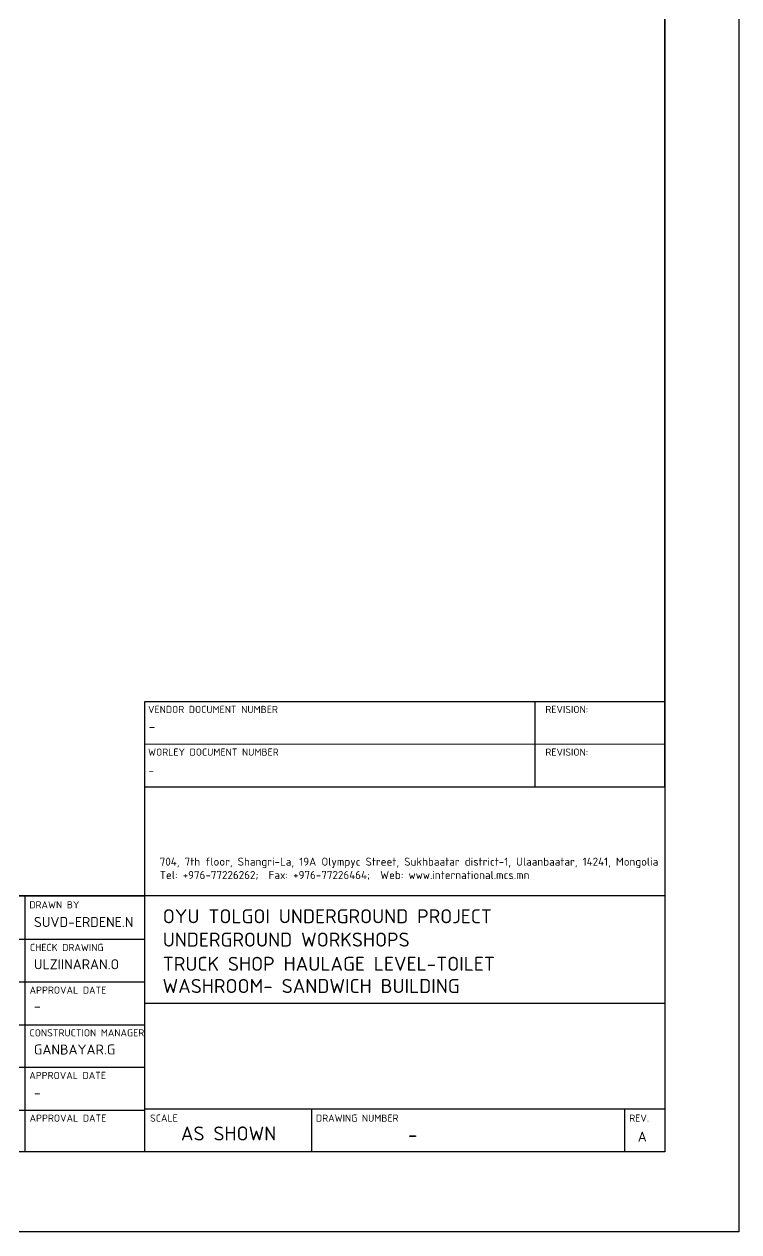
# Model space of a CAD drawing. Header units: millimetres. Extents: x 58252 to 201048, y -169708 to -110308.
# Drawn here: x 124477 to 142352, y -169708 to -139514 of the extents above; entities that cross this region are included whole.
import ezdxf

# ---------------------------------------------------------------- set-up
doc = ezdxf.new("R2010")
doc.units = ezdxf.units.MM
doc.header["$MEASUREMENT"] = 0
doc.layers.add('DIGITAL_SIGNATURE', color=7, linetype='Continuous')
doc.styles.add('BORDER TEXT STYLE', font='isocpeur.ttf')
doc.styles.get("Standard").update_dxf_attribs({"font": ''})
doc.styles.get('Standard').set_extended_font_data('ISOCPEUR MON')

# ---------------------------------------------------------------- blocks, each defined once
blk = doc.blocks.new('MCSI-BORDER')
for p, q in [((185.93, 45.59), (185.93, 66.92)), ((218.38, 45.59), (218.38, 66.92))]:
    blk.add_line(p, q)
at = {"color": 4, "transparency": 33554687}
for p, q in [((88.35, 18.35), (88.35, 45.59)), ((88.35, 45.59), (218.38, 45.59)), ((218.38, 18.35), (-585.62, 18.35)), ((88.35, -45.65), (88.35, 18.35)), ((88.35, -8.48), (218.38, -8.48)), ((218.38, -34.98), (88.35, -34.98))]:
    blk.add_line(p, q, dxfattribs=at)
at = {"transparency": 33554687}
for p, q in [((58.35, -45.65), (58.35, 18.35)), ((88.35, 7.43), (-1.65, 7.43)), ((88.35, -3.23), (-1.65, -3.23)), ((-1.65, -13.9), (88.35, -13.9)), ((88.35, -24.57), (-1.65, -24.57)), ((-1.65, -35.23), (88.35, -35.23)), ((130.04, -45.65), (130.04, -34.98)), ((208.35, -45.65), (208.35, -34.98))]:
    blk.add_line(p, q, dxfattribs=at)
at = {"color": 4, "transparency": 33554687}
blk.add_lwpolyline([(-585.62, 508.35), (218.38, 508.35), (218.38, -45.65), (-585.62, -45.65)], close=True, dxfattribs=at)
blk.add_lwpolyline([(-585.62, 508.35), (-585.62, 18.35), (88.35, 18.35), (88.35, 66.92), (218.38, 66.92), (218.38, 508.35), (-585.62, 508.35)], close=True)
at = {"layer": 'Defpoints', "transparency": 33554687}
blk.add_lwpolyline([(-604.12, 528.35), (236.88, 528.35), (236.88, -65.65), (-604.12, -65.65)], close=True, dxfattribs=at)
at = {"layer": 'DIGITAL_SIGNATURE', "color": 4, "lineweight": 13}
for p, q in [((88.35, 66.92), (88.35, 45.59)), ((88.35, 66.92), (218.38, 66.92)), ((88.35, 56.26), (218.38, 56.26))]:
    blk.add_line(p, q, dxfattribs=at)
at = {"lineweight": 13, "transparency": 33554687, "style": 'BORDER TEXT STYLE'}
for s, height, p in [('DRAWN BY', 1.802, (59.42, 15.21)), ('CHECK DRAWING', 1.8021, (59.57, 4.55)), ('APPROVAL DATE', 1.8021, (59.48, -6.12)), ('CONSTRUCTION MANAGER', 1.8021, (59.48, -16.79)), ('APPROVAL DATE', 1.8021, (59.41, -27.45)), ('APPROVAL DATE', 1.8021, (59.48, -38.12)), ('SCALE', 1.802, (89.62, -38.11)), ('DRAWING NUMBER', 1.8021, (131.11, -38.12)), ('REV.', 1.802, (209.46, -38.12))]:
    blk.add_text(s, height=height, dxfattribs=at).set_placement(p)
at = {"transparency": 33554687, "insert": (92.03, 27.9), "char_height": 2, "attachment_point": 1, "style": 'BORDER TEXT STYLE'}
blk.add_mtext_dynamic_manual_height_columns('\\pxt18;704, 7th floor, Shangri-La, 19A Olympyc Street, Sukhbaatar district-1, Ulaanbaatar, 14241, Mongolia\\PTel: +976-77226262;  Fax: +976-77226464;  Web: www.international.mcs.mn', width=138.3005, gutter_width=12.5, heights=[0], dxfattribs=at)
at = {"transparency": 33554687, "style": 'BORDER TEXT STYLE'}
for tag, p, height in [('CONTRACTOR_D_NUMBER', (118.22, 59.24), 3.5), ('RE-NUM-1', (192.38, 59.24), 3.5), ('WORLEY_D_NUMBER', (118.06, 48.63), 3.5), ('RE-NUM-2', (192.38, 48.57), 3.5), ('TL_LINE01', (92.79, 12.29), 3.5), ('TL_DESIGNBY', (30, 10.56), 2.5), ('TL_DRAWNBY', (60.57, 10.56), 2.5), ('TL_LINE02', (92.79, 6.44), 3.5), ('RV_DES01', (-460.5, 4.88), 2.5), ('RV_APP01', (-449.67, 4.88), 2.5), ('RV_DES07', (-305.65, 4.88), 2.5), ('RV_APP13', (-294.82, 4.88), 2.5), ('RV_R01', (-582.92, 2.53), 2.5), ('RV_DATE01', (-574.12, 2.53), 2.5), ('RV_DESC01', (-558.9, 2.53), 2.5), ('RV_R07', (-428.07, 2.53), 2.5), ('RV_DATE07', (-419.27, 2.53), 2.5), ('RV_DESC07', (-404.06, 2.53), 2.5), ('RF_DWGNO01', (-273.93, 2.53), 2.5), ('RF_DWGTITLE01', (-223.49, 2.92), 2.5), ('TL_LINE03', (92.79, 0.39), 3.5), ('RV_CHK01', (-460.5, 0.48), 2.5), ('RV_APP02', (-440.75, -0.3), 2.5), ('RV_CHK07', (-305.65, 0.48), 2.5), ('RV_APP14', (-289.41, -0.3), 2.5), ('TL_PROJECTNO', (0, 0), 2.5), ('TL_CHKDESBY', (30, 0), 2.5), ('TL_CHKDWNBY', (60.57, 0), 2.5), ('RV_DES02', (-460.5, -4.26), 2.5), ('RV_APP03', (-449.67, -4.25), 2.5), ('RV_DES08', (-305.65, -4.26), 2.5), ('RV_APP15', (-294.82, -4.25), 2.5), ('TL_LINE04', (92.75, -5.16), 3.5), ('RV_R02', (-582.92, -6.47), 2.5), ('RV_DATE02', (-574.12, -6.51), 2.5), ('RV_DESC02', (-558.9, -6.51), 2.5), ('RV_R08', (-428.07, -6.47), 2.5), ('RV_DATE08', (-419.27, -6.51), 2.5), ('RV_DESC08', (-404.06, -6.51), 2.5), ('RF_DWGNO02', (-274.04, -6.84), 2.5), ('RF_DWGTITLE02', (-223.51, -6.15), 2.5), ('RV_CHK02', (-460.5, -8.71), 2.5), ('RV_APP04', (-444.26, -9.43), 2.5), ('RV_CHK08', (-305.65, -8.71), 2.5), ('RV_APP16', (-289.41, -9.43), 2.5), ('TL_CONTNO', (0, -10.66), 2.5), ('TL_LEADENG', (30, -10.66), 2.5), ('TL_LEAPPDATE', (60.57, -10.47), 2.5), ('RV_DES03', (-460.5, -13.26), 2.5), ('RV_APP05', (-449.67, -12.91), 2.5), ('RV_DES09', (-305.65, -13.26), 2.5), ('RV_APP17', (-294.82, -12.91), 2.5), ('TL_LINE05', (92.62, -14.67), 3.5), ('RV_R03', (-582.92, -15.09), 2.5), ('RV_DATE03', (-574.12, -15.14), 2.5), ('RV_DESC03', (-558.9, -15.13), 2.5), ('RV_R09', (-428.07, -15.09), 2.5), ('RV_DATE09', (-419.27, -15.14), 2.5), ('RV_DESC09', (-404.06, -15.13), 2.5), ('RF_DWGNO03', (-274.04, -15.53), 2.5), ('RF_DWGTITLE03', (-223.49, -15.22), 2.5), ('RV_CHK03', (-460.5, -17.78), 2.5), ('RV_APP06', (-444.26, -18.09), 2.5), ('RV_CHK09', (-305.65, -17.78), 2.5), ('RV_APP18', (-289.41, -18.09), 2.5), ('TL_LINE06', (92.62, -20.72), 3.5), ('RV_DES04', (-460.5, -22.25), 2.5), ('RV_APP07', (-449.67, -21.89), 2.5), ('RV_DES10', (-305.65, -22.25), 2.5), ('RV_APP19', (-294.82, -21.89), 2.5), ('TL_DRAWINGSIZE', (0, -21.12), 2.5), ('TL_AREAPROJENG', (30, -21.12), 2.5), ('TL_ENGMANGER', (60.57, -21.32), 2.5), ('RV_R04', (-582.92, -24.6), 2.5), ('RV_DATE04', (-574.12, -24.55), 2.5), ('RV_DESC04', (-558.9, -24.64), 2.5), ('RV_CHK04', (-460.5, -26.66), 2.5), ('RV_R10', (-428.07, -24.6), 2.5), ('RV_DATE10', (-419.27, -24.55), 2.5), ('RV_DESC10', (-404.06, -24.64), 2.5), ('RV_CHK10', (-305.65, -26.66), 2.5), ('RF_DWGNO04', (-274.04, -25.02), 2.5), ('RF_DWGTITLE04', (-223.49, -24.35), 2.5), ('TL_LINE07', (92.62, -26.69), 3.5), ('RV_APP08', (-444.26, -27.07), 2.5), ('RV_APP20', (-289.41, -27.07), 2.5), ('RV_DES05', (-460.5, -31.47), 2.5), ('RV_APP09', (-449.67, -31.06), 2.5), ('RV_DES11', (-305.65, -31.47), 2.5), ('RV_APP21', (-294.82, -31.51), 2.5), ('TL_PLOTSCALE', (0.29, -32.07), 2.5), ('TL_PROJMANGER', (30.29, -32.07), 2.5), ('TL_PMAPPDATE', (60.57, -32.17), 2.5), ('TL_LINE08', (92.55, -32.01), 3.5), ('RV_R05', (-582.92, -33.41), 2.5), ('RV_DATE05', (-574.12, -33.46), 2.5), ('RV_DESC05', (-558.9, -33.56), 2.5), ('RV_R11', (-428.07, -33.41), 2.5), ('RV_DATE11', (-419.27, -33.46), 2.5), ('RV_DESC11', (-404.06, -33.56), 2.5), ('RF_DWGNO05', (-274.04, -33.59), 2.5), ('RF_DWGTITLE05', (-223.49, -33.29), 2.5), ('RV_CHK05', (-460.5, -35.88), 2.5), ('RV_APP10', (-444.26, -36.23), 2.5), ('RV_CHK11', (-305.65, -35.88), 2.5), ('RV_APP22', (-289.41, -36.23), 2.5), ('RV_DES06', (-460.5, -40.32), 2.5), ('RV_APP11', (-449.67, -40.07), 2.5), ('RV_DES12', (-305.65, -40.32), 2.5), ('RV_APP23', (-294.82, -40.07), 2.5), ('RV_R06', (-582.92, -42.23), 2.5), ('RV_DATE06', (-574.12, -42.28), 2.5), ('RV_DESC06', (-559.2, -42.28), 2.5), ('RV_CHK06', (-460.5, -44.77), 2.5), ('RV_R12', (-428.07, -42.23), 2.5), ('RV_DATE12', (-419.27, -42.28), 2.5), ('RV_DESC12', (-404.35, -42.28), 2.5), ('RV_CHK12', (-305.65, -44.77), 2.5), ('RF_DWGNO06', (-274.04, -42.39), 2.5), ('RF_DWGTITLE06', (-223.49, -42.52), 2.5), ('TL_CADFILENAME', (-1, -42.67), 2.5), ('TL_CLIENT', (30.29, -42.15), 2.5), ('TL_CIAPPDATE', (60.57, -42.15), 2.5), ('TL_SCALE', (97.32, -42.8), 3.5), ('OT-CLIENT_DWGNO01', (147.41, -43.12), 3.5), ('TL_REV', (211.59, -43.09), 2.5), ('RV_APP12', (-444.26, -45.25), 2.5), ('RV_APP24', (-289.41, -45.25), 2.5)]:
    blk.add_attdef(tag, p, '', height=height, dxfattribs=at)
at = {"transparency": 33554687, "style": 'BORDER TEXT STYLE', "width": 0.9}
blk.add_attdef('TL_PRODUCEDBY', (0, 10.56), '', height=2.5, dxfattribs=at)
at = {"layer": 'DIGITAL_SIGNATURE', "lineweight": 13, "attachment_point": 1, "style": 'BORDER TEXT STYLE'}
for s, insert, char_height in [('VENDOR DOCUMENT NUMBER', (89.11, 65.86), 1.8003), ('REVISION:', (188.49, 65.86), 1.8), ('WORLEY DOCUMENT NUMBER', (89.11, 55.19), 1.8003), ('REVISION:', (188.49, 55.19), 1.8)]:
    blk.add_mtext_dynamic_manual_height_columns(s, width=7001.3945, gutter_width=900, heights=[0], dxfattribs=dict(at, insert=insert, char_height=char_height))
at = {"layer": 'DIGITAL_SIGNATURE'}
for tag, p in [('VENDOR', (89.23, 59.43)), ('JACOBS', (89.24, 48.59))]:
    blk.add_attdef(tag, p, '', height=2, dxfattribs=at)

msp = doc.modelspace()

# ---------------------------------------------------------------- block references
ref = msp.add_blockref('MCSI-BORDER', (118664.5, -163143.1), dxfattribs=dict(xscale=100, yscale=100, zscale=100))
ref.add_attrib('JACOBS', '-', (127588.2, -158284), dxfattribs={"layer": 'DIGITAL_SIGNATURE', "height": 200})
ref.add_attrib('VENDOR', '- ', (127587.8, -157200.3), dxfattribs={"layer": 'DIGITAL_SIGNATURE', "height": 250, "style": 'BORDER TEXT STYLE'})
ref.add_attrib('TL_REV', 'A', (139823.7, -167451.6), dxfattribs={"transparency": 33554687, "height": 250, "style": 'BORDER TEXT STYLE'})
ref.add_attrib('TL_DWGNO01', '-', (134073, -167454.9), dxfattribs={"transparency": 33554687, "height": 350, "style": 'BORDER TEXT STYLE'})
ref.add_attrib('TL_SCALE', 'AS SHOWN', (128396.8, -167423.6), dxfattribs={"transparency": 33554687, "height": 350, "style": 'BORDER TEXT STYLE'})
ref.add_attrib('TL_LINE04', 'WASHROOM- SANDWICH BUILDING', (127939, -163737.3), dxfattribs={"transparency": 33554687, "height": 350, "style": 'BORDER TEXT STYLE'})
ref.add_attrib('TL_LINE03', 'TRUCK SHOP HAULAGE LEVEL-TOILET', (127943.5, -163182.2), dxfattribs={"transparency": 33554687, "height": 350, "style": 'BORDER TEXT STYLE'})
ref.add_attrib('TL_LINE02', 'UNDERGROUND WORKSHOPS', (127943.5, -162577), dxfattribs={"transparency": 33554687, "height": 350, "style": 'BORDER TEXT STYLE'})
ref.add_attrib('TL_LINE01', 'OYU TOLGOI UNDERGROUND PROJECT', (127943.5, -161992.6), dxfattribs={"transparency": 33554687, "height": 350, "style": 'BORDER TEXT STYLE'})
ref.add_attrib('TL_PMAPPDATE', '-', (124721.2, -166359.7), dxfattribs={"transparency": 33554687, "height": 250.3, "style": 'BORDER TEXT STYLE'})
ref.add_attrib('TL_ENGMANGER', 'GANBAYAR.G', (124721.2, -165274.7), dxfattribs={"transparency": 33554687, "height": 250.3, "style": 'BORDER TEXT STYLE'})
ref.add_attrib('TL_LEAPPDATE', '-', (124721.2, -164189.7), dxfattribs={"transparency": 33554687, "height": 250.3, "style": 'BORDER TEXT STYLE'})
ref.add_attrib('TL_CHKDWNBY', 'ULZIINARAN.O', (124721.2, -163143.1), dxfattribs={"transparency": 33554687, "height": 250.298, "style": 'BORDER TEXT STYLE'})
ref.add_attrib('TL_DRAWNBY', 'SUVD-ERDENE.N', (124721.2, -162087), dxfattribs={"transparency": 33554687, "height": 250, "style": 'BORDER TEXT STYLE'})

doc.saveas('drawing.dxf')
